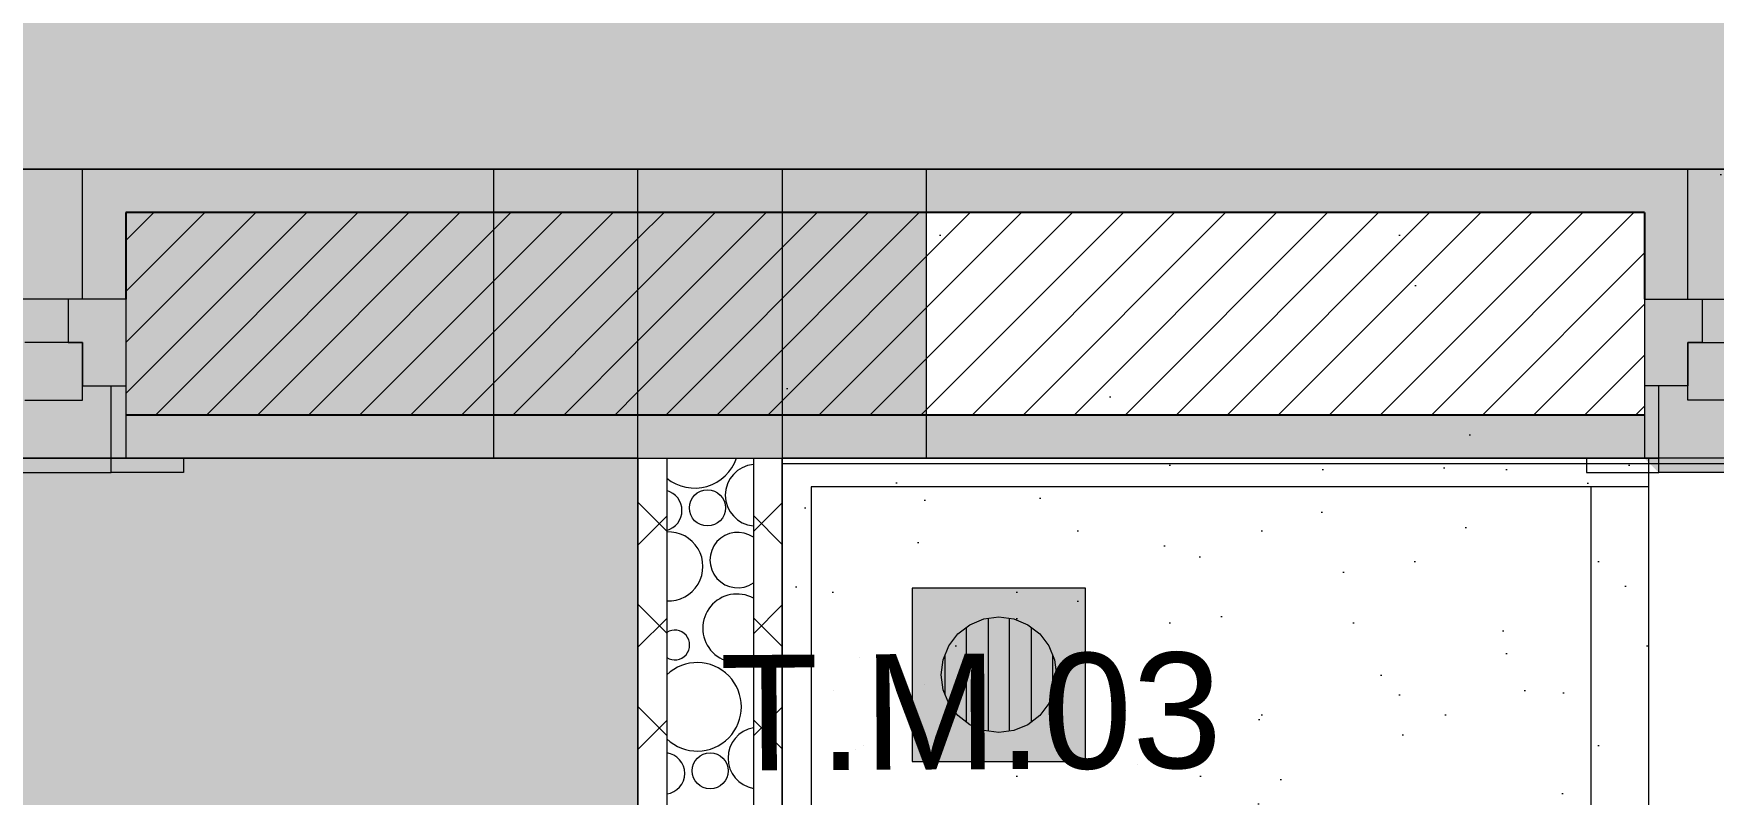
# Model space of a CAD drawing. Header units: metres. Extents: x -77 to 21.6, y -70.6 to -27.7.
# Drawn here: x -51.593 to -50.429, y -33.033 to -32.506 of the extents above; entities that cross this region are included whole.
import ezdxf

# ---------------------------------------------------------------- set-up
doc = ezdxf.new("R2010")
doc.units = ezdxf.units.M
doc.header["$MEASUREMENT"] = 0
doc.linetypes.add('Dashed', pattern=[0.07, 0.045, -0.025])
for name, color, linetype in [('Concreto moldado in loco_Pilares.IFC Model', 7, 'Continuous'), ('Janelas Archicad', 7, 'Continuous'), ('NOTAS BANCADAS', 7, 'Continuous'), ('PAREDE CONSTRUIR', 7, 'Continuous')]:
    doc.layers.add(name, color=color, linetype=linetype)
for name, color, linetype, lineweight in [('Concreto moldado in loco_Pilares.IFC Model_Caneta_No__241', 7, 'Continuous', 13), ('Concreto moldado in loco_Pilares.IFC Model_Caneta_No__4', 7, 'Continuous', 20), ('Janelas Archicad_Caneta_No__10', 7, 'Continuous', 5), ('Janelas Archicad_Caneta_No__241', 7, 'Continuous', 13), ('LAJES.EST_Caneta_No__241', 7, 'Continuous', 13), ('LAJES.EST_Caneta_No__96', 252, 'Continuous', 0), ('NOTAS BANCADAS_Caneta_No__99', 7, 'Continuous', 20), ('PAREDE CONSTRUIR_Caneta_No__241', 7, 'Continuous', 13), ('PAREDE CONSTRUIR_Caneta_No__3', 7, 'Continuous', 25), ('PAREDE CONSTRUIR_Caneta_No__83', 84, 'Continuous', 0), ('PAREDE CONSTRUIR_Caneta_No__96', 252, 'Continuous', 0), ('RALO_Caneta_No__96', 252, 'Continuous', 0)]:
    doc.layers.add(name, color=color, linetype=linetype, lineweight=lineweight)
for name, color, linetype, lineweight, true_color in [('Janelas Archicad_Caneta_No__9', 7, 'Continuous', 5, 0x020202), ('LAJES.EST_Caneta_No__18', 7, 'Continuous', 0, 0xdfdfdf), ('LAJES.EST_Caneta_No__254', 7, 'Continuous', 0, 0xd1c9ad), ('LOUCAS-METAIS.ARQ_Caneta_No__13', 7, 'Continuous', 0, 0xaaaaaa), ('LOUCAS-METAIS.ARQ_Caneta_No__16', 7, 'Continuous', 0, 0xc9c9c9), ('RALO_Caneta_No__19', 7, 'Continuous', 0, 0xe9e9e9), ('ZONA_Caneta_No__56', 7, 'Continuous', 0, 0xffe495)]:
    doc.layers.add(name, color=color, linetype=linetype, lineweight=lineweight, true_color=true_color)
doc.styles.add('GENERATED_STYLE_1', font='arial.ttf')
pattern_1 = [(45, (0, 0.5), (-0.159099, 0.159099), [0, -0.15, 0, -0.225]), (110, (0.5, 0.5), (0.21143084, 0.07695453), [0, -0.11, 0, -0.19])]
pattern_2 = [(45, (0, 0), (-0.01767767, 0.01767767), [])]
pattern_3 = [(45, (0, 0), (-0.03535534, 0.03535534), []), (135, (0, 0), (0.03535534, 0.03535534), [])]
pattern_4 = [(45, (0, 0.2), (-0.06363961, 0.06363961), [0, -0.06, 0, -0.09]), (110, (0.2, 0.2), (0.08457234, 0.03078181), [0, -0.044, 0, -0.076])]

# ---------------------------------------------------------------- blocks, each defined once
blk = doc.blocks.new('Horizontal Multi-Sash Window 26_5')
at = {"layer": 'Janelas Archicad', "linetype": 'Continuous', "lineweight": 0, "true_color": 0xffffff}
for points in [[(-1.25, 0), (1.25, 0), (1.25, 0.05), (1.24, 0.06), (-1.24, 0.06), (-1.25, 0.05)], [(1.18, 0.01), (0.46, 0.01), (0.46, -0.03), (0.43, -0.03), (0.43, -0.06), (1.21, -0.06), (1.21, -0.03), (1.18, -0.03)], [(1.22, -0.03), (1.22, 0.01), (1.18, 0.01), (1.18, -0.03)], [(1.25, -0.06), (1.25, 0), (1.22, 0), (1.22, -0.03), (1.21, -0.03), (1.21, -0.06)]]:
    blk.add_hatch(color=7, dxfattribs=at).paths.add_polyline_path(points)
at = {"layer": 'Janelas Archicad_Caneta_No__10', "color": 7, "linetype": 'Continuous', "lineweight": 5}
for p, q in [((1.29, 0.06), (1.24, 0.06)), ((1.24, 0.06), (1.24, 0.05)), ((1.29, 0.05), (1.29, 0.06)), ((1.25, 0.05), (1.24, 0.05)), ((1.24, 0.05), (1.24, 0)), ((1.24, 0.05), (1.29, 0.05)), ((1.25, 0), (1.25, 0.05)), ((1.24, 0), (1.25, 0))]:
    blk.add_line(p, q, dxfattribs=at)
at = {"layer": 'Janelas Archicad_Caneta_No__241', "color": 7, "linetype": 'Continuous', "lineweight": 13}
for p, q in [((1.25, 0.02), (1.25, 0.05)), ((1.25, 0.05), (1.29, 0.05)), ((1.25, 0), (1.25, 0.02)), ((1.25, -0.06), (1.25, 0)), ((1.22, -0.06), (1.22, -0.15)), ((1.25, -0.15), (1.22, -0.15))]:
    blk.add_line(p, q, dxfattribs=at)
at = {"layer": 'Janelas Archicad_Caneta_No__9', "color": 18, "linetype": 'Continuous', "lineweight": 5, "true_color": 0x020202}
for p, q in [((-1.24, 0.06), (1.24, 0.06)), ((1.18, 0.01), (1.22, 0.01)), ((1.22, 0.01), (1.22, -0.03)), ((1.22, -0.03), (1.22, 0)), ((1.22, 0), (1.25, 0)), ((1.22, -0.03), (1.18, -0.03)), ((1.21, -0.06), (1.21, -0.03)), ((1.21, -0.03), (1.22, -0.03)), ((1.21, -0.06), (0.43, -0.06)), ((1.25, -0.06), (1.21, -0.06)), ((-1.22, -0.15), (1.22, -0.15))]:
    blk.add_line(p, q, dxfattribs=at)
at = {"layer": 'Janelas Archicad_Caneta_No__9', "color": 18, "linetype": 'Dashed', "lineweight": 5, "true_color": 0x020202}
blk.add_line((-1.25, 0.05), (1.25, 0.05), dxfattribs=at)
blk = doc.blocks.new('Horizontal Multi-Sash Window 26_3')
at = {"layer": 'Janelas Archicad', "linetype": 'Continuous', "lineweight": 0, "true_color": 0xffffff}
for points in [[(-0.75, 0), (0.75, 0), (0.75, 0.05), (0.74, 0.06), (-0.74, 0.06), (-0.75, 0.05)], [(0.68, 0.01), (0.05, 0.01), (0.05, -0.03), (0.02, -0.03), (0.02, -0.06), (0.71, -0.06), (0.71, -0.03), (0.68, -0.03)], [(0.72, -0.03), (0.72, 0.01), (0.68, 0.01), (0.68, -0.03)], [(0.75, -0.06), (0.75, 0), (0.72, 0), (0.72, -0.03), (0.71, -0.03), (0.71, -0.06)]]:
    blk.add_hatch(color=7, dxfattribs=at).paths.add_polyline_path(points)
at = {"layer": 'Janelas Archicad_Caneta_No__10', "color": 7, "linetype": 'Continuous', "lineweight": 5}
for p, q in [((0.79, 0.06), (0.74, 0.06)), ((0.74, 0.06), (0.74, 0.05)), ((0.79, 0.05), (0.79, 0.06)), ((0.75, 0.05), (0.74, 0.05)), ((0.74, 0.05), (0.74, 0)), ((0.74, 0.05), (0.79, 0.05)), ((0.75, 0), (0.75, 0.05)), ((0.74, 0), (0.75, 0))]:
    blk.add_line(p, q, dxfattribs=at)
at = {"layer": 'Janelas Archicad_Caneta_No__241', "color": 7, "linetype": 'Continuous', "lineweight": 13}
for p, q in [((0.75, 0.02), (0.75, 0.05)), ((0.75, 0.05), (0.79, 0.05)), ((0.75, 0), (0.75, 0.02)), ((0.75, -0.06), (0.75, 0)), ((0.72, -0.06), (0.72, -0.15)), ((0.75, -0.15), (0.72, -0.15))]:
    blk.add_line(p, q, dxfattribs=at)
at = {"layer": 'Janelas Archicad_Caneta_No__9', "color": 18, "linetype": 'Continuous', "lineweight": 5, "true_color": 0x020202}
for p, q in [((-0.74, 0.06), (0.74, 0.06)), ((0.68, 0.01), (0.72, 0.01)), ((0.72, 0.01), (0.72, -0.03)), ((0.72, -0.03), (0.72, 0)), ((0.72, 0), (0.75, 0)), ((0.72, -0.03), (0.68, -0.03)), ((0.71, -0.06), (0.71, -0.03)), ((0.71, -0.03), (0.72, -0.03)), ((0.71, -0.06), (0.02, -0.06)), ((0.75, -0.06), (0.71, -0.06)), ((-0.72, -0.15), (0.72, -0.15))]:
    blk.add_line(p, q, dxfattribs=at)
at = {"layer": 'Janelas Archicad_Caneta_No__9', "color": 18, "linetype": 'Dashed', "lineweight": 5, "true_color": 0x020202}
blk.add_line((-0.75, 0.05), (0.75, 0.05), dxfattribs=at)
blk = doc.blocks.new('*X138')
at = {"layer": 'PAREDE CONSTRUIR_Caneta_No__96', "color": 252, "linetype": 'Continuous', "lineweight": 0}
for centre in [(-51.1259, -32.8342), (-51.124, -33.0162)]:
    blk.add_circle(centre, 0.0125, dxfattribs=at)
for centre, radius, start, end in [((-51.1347, -32.7899), 0.0306, 230.882, 341.3854), ((-51.0922, -32.8254), 0.0213, 95.02, 264.98), ((-51.1578, -32.836), 0.0143, 285.1617, 74.8383), ((-51.1529, -32.8747), 0.0239, 267.3747, 92.6253), ((-51.1049, -32.8703), 0.0192, 55.3986, 304.6014), ((-51.1054, -32.9175), 0.0237, 61.1882, 298.8118), ((-51.1485, -32.9291), 0.0103, 237.5417, 122.4583), ((-51.1329, -32.9719), 0.0306, 226.2519, 133.7481), ((-51.0903, -33.0074), 0.0213, 100.0575, 259.9425), ((-51.1559, -33.018), 0.0143, 277.5768, 82.4232)]:
    blk.add_arc(centre, radius, start, end, dxfattribs=at)
blk = doc.blocks.new('Rectangular Floor Drain 26')
at = {"layer": 'RALO_Caneta_No__19', "linetype": 'Continuous', "lineweight": 0, "true_color": 0xe9e9e9}
h = blk.add_hatch(color=254, dxfattribs=at)
h.paths.add_polyline_path([(-0.06, 0.06), (-0.06, -0.06), (0.06, -0.06), (0.06, 0.06)])
h.paths.add_polyline_path([(0.04, 0), (0.0386, -0.0104), (0.0346, -0.02), (0.0283, -0.0283), (0.02, -0.0346), (0.0104, -0.0386), (0, -0.04), (-0.0104, -0.0386), (-0.02, -0.0346), (-0.0283, -0.0283), (-0.0346, -0.02), (-0.0386, -0.0104), (-0.04, 0), (-0.0386, 0.0104), (-0.0346, 0.02), (-0.0283, 0.0283), (-0.02, 0.0346), (-0.0104, 0.0386), (0, 0.04), (0.0104, 0.0386), (0.02, 0.0346), (0.0283, 0.0283), (0.0346, 0.02), (0.0386, 0.0104)], flags=0)
for points in [[(-0.0283, 0.0283), (-0.0327, 0.0225), (0.0327, 0.0225), (0.0283, 0.0283), (0.02, 0.0346), (0.0131, 0.0375), (-0.0131, 0.0375), (-0.02, 0.0346)], [(-0.0131, 0.0375), (0.0131, 0.0375), (0.0104, 0.0386), (0, 0.04), (-0.0104, 0.0386)], [(-0.0386, 0.0104), (-0.039, 0.0075), (0.039, 0.0075), (0.0386, 0.0104), (0.0346, 0.02), (0.0327, 0.0225), (-0.0327, 0.0225), (-0.0346, 0.02)], [(-0.039, 0.0075), (-0.04, 0), (-0.039, -0.0075), (0.039, -0.0075), (0.04, 0), (0.039, 0.0075)], [(-0.039, -0.0075), (-0.0386, -0.0104), (-0.0346, -0.02), (-0.0327, -0.0225), (0.0327, -0.0225), (0.0346, -0.02), (0.0386, -0.0104), (0.039, -0.0075)], [(-0.0327, -0.0225), (-0.0283, -0.0283), (-0.02, -0.0346), (-0.0131, -0.0375), (0.0131, -0.0375), (0.02, -0.0346), (0.0283, -0.0283), (0.0327, -0.0225)], [(0.0131, -0.0375), (-0.0131, -0.0375), (-0.0104, -0.0386), (0, -0.04), (0.0104, -0.0386)]]:
    blk.add_hatch(color=254, dxfattribs=at).paths.add_polyline_path(points)
at = {"layer": 'RALO_Caneta_No__96', "color": 252, "linetype": 'Continuous', "lineweight": 0}
for p, q in [((-0.06, 0.06), (-0.06, -0.06)), ((0.06, 0.06), (-0.06, 0.06)), ((0.06, -0.06), (0.06, 0.06)), ((-0.02, 0.0346), (-0.0104, 0.0386)), ((0.0131, 0.0375), (-0.0131, 0.0375)), ((-0.0104, 0.0386), (0, 0.04)), ((0, 0.04), (0.0104, 0.0386)), ((0.0104, 0.0386), (0.02, 0.0346)), ((-0.0346, 0.02), (-0.0283, 0.0283)), ((-0.0283, 0.0283), (-0.02, 0.0346)), ((0.02, 0.0346), (0.0283, 0.0283)), ((0.0283, 0.0283), (0.0346, 0.02)), ((-0.0386, 0.0104), (-0.0346, 0.02)), ((-0.0327, 0.0225), (0.0327, 0.0225)), ((0.0346, 0.02), (0.0386, 0.0104)), ((-0.04, 0), (-0.0386, 0.0104)), ((-0.0386, -0.0104), (-0.04, 0)), ((0.039, 0.0075), (-0.039, 0.0075)), ((0.0386, 0.0104), (0.04, 0)), ((0.04, 0), (0.0386, -0.0104)), ((-0.039, -0.0075), (0.039, -0.0075)), ((-0.0346, -0.02), (-0.0386, -0.0104)), ((0.0386, -0.0104), (0.0346, -0.02)), ((-0.0283, -0.0283), (-0.0346, -0.02)), ((0.0327, -0.0225), (-0.0327, -0.0225)), ((0.0346, -0.02), (0.0283, -0.0283)), ((-0.02, -0.0346), (-0.0283, -0.0283)), ((-0.0104, -0.0386), (-0.02, -0.0346)), ((0.02, -0.0346), (0.0104, -0.0386)), ((0.0283, -0.0283), (0.02, -0.0346)), ((-0.0131, -0.0375), (0.0131, -0.0375)), ((0, -0.04), (-0.0104, -0.0386)), ((0.0104, -0.0386), (0, -0.04)), ((-0.06, -0.06), (0.06, -0.06))]:
    blk.add_line(p, q, dxfattribs=at)
blk = doc.blocks.new('Label_88_6', base_point=(-51.0007, -32.9111))
at = {"layer": 'NOTAS BANCADAS_Caneta_No__99', "color": 7, "lineweight": 20, "insert": (-50.8309, -32.9345), "char_height": 0.08, "attachment_point": 2, "rotation": 0.323, "style": 'GENERATED_STYLE_1'}
blk.add_mtext('\\A1;{\\pqc;\\pt0,99;\\fArial|b0|i0|c0|p0;\\W1.000000;T.M.03\\fArial|b0|i0|c0|p0;\\W1.000000;\\A1{\\H.66x;\\S^  ;}\\fArial|b0|i0|c0|p0;\\W1.000000;\\fArial|b0|i0|c0|p0;\\W1.000000;\\A1{\\H.66x;\\S^  ;}\\fArial|b0|i0|c0|p0;\\W1.000000;\\fArial|b0|i0|c0|p0;\\W1.000000;\\fArial|b0|i0|c0|p0;\\W1.000000;\\fArial|b0|i0|c0|p0;\\W1.000000;\\fArial|b0|i0|c0|p0;\\W1.000000;\\fArial|b0|i0|c0|p0;\\W1.000000;\\fArial|b0|i0|c0|p0;\\W1.000000;\\A1{\\H.66x;\\S^  ;}\\fArial|b0|i0|c0|p0;\\W1.000000;\\fArial|b0|i0|c0|p0;\\W1.000000;\\A1{\\H.66x;\\S^  ;}\\fArial|b0|i0|c0|p0;\\W1.000000;\\fArial|b0|i0|c0|p0;\\W1.000000;\\fArial|b0|i0|c0|p0;\\W1.000000;\\fArial|b0|i0|c0|p0;\\W1.000000;\\fArial|b0|i0|c0|p0;\\W1.000000;\\fArial|b0|i0|c0|p0;\\W1.000000;\\fArial|b0|i0|c0|p0;\\W1.000000;\\A1{\\H.66x;\\S^  ;}\\fArial|b0|i0|c0|p0;\\W1.000000;\\fArial|b0|i0|c0|p0;\\W1.000000;\\A1{\\H.66x;\\S^  ;}\\fArial|b0|i0|c0|p0;\\W1.000000;\\fArial|b0|i0|c0|p0;\\W1.000000;\\fArial|b0|i0|c0|p0;\\W1.000000;\\fArial|b0|i0|c0|p0;\\W1.000000;\\fArial|b0|i0|c0|p0;\\W1.000000;\\fArial|b0|i0|c0|p0;\\W1.000000;\\fArial|b0|i0|c0|p0;\\W1.000000;\\A1{\\H.66x;\\S^  ;}\\fArial|b0|i0|c0|p0;\\W1.000000;\\fArial|b0|i0|c0|p0;\\W1.000000;\\A1{\\H.66x;\\S^  ;}\\fArial|b0|i0|c0|p0;\\W1.000000;\\fArial|b0|i0|c0|p0;\\W1.000000;\\fArial|b0|i0|c0|p0;\\W1.000000;\\fArial|b0|i0|c0|p0;\\W1.000000;\\fArial|b0|i0|c0|p0;\\W1.000000;\\fArial|b0|i0|c0|p0;\\W1.000000;\\fArial|b0|i0|c0|p0;\\W1.000000;\\A1{\\H.66x;\\S^  ;}\\fArial|b0|i0|c0|p0;\\W1.000000;\\fArial|b0|i0|c0|p0;\\W1.000000;\\A1{\\H.66x;\\S^  ;}\\fArial|b0|i0|c0|p0;\\W1.000000;\\fArial|b0|i0|c0|p0;\\W1.000000;\\fArial|b0|i0|c0|p0;\\W1.000000;\\fArial|b0|i0|c0|p0;\\W1.000000;\\fArial|b0|i0|c0|p0;\\W1.000000;\\fArial|b0|i0|c0|p0;\\W1.000000;\\fArial|b0|i0|c0|p0;\\W1.000000;\\A1{\\H.66x;\\S^  ;}\\fArial|b0|i0|c0|p0;\\W1.000000;}', dxfattribs=at)

msp = doc.modelspace()

# ---------------------------------------------------------------- hatches: boundary and pattern name
at = {"layer": 'Concreto moldado in loco_Pilares.IFC Model', "linetype": 'Continuous', "lineweight": 0, "true_color": 0x000000}
msp.add_hatch(color=18, dxfattribs=at).paths.add_polyline_path([(-51.274, -32.5997), (-51.274, -32.7997), (-50.974, -32.7997), (-50.974, -32.5997)])
at = {"layer": 'LAJES.EST_Caneta_No__18', "linetype": 'Continuous', "lineweight": 0, "true_color": 0xdfdfdf}
h = msp.add_hatch(dxfattribs=at)
h.set_pattern_fill('Piso_Externo__0006', color=254, style=0, pattern_type=2)
h.set_pattern_definition([(45, (0, 0.6), (-0.1909188, 0.1909188), [0, -0.18, 0, -0.27]), (110, (0.6, 0.6), (0.253717, 0.09234544), [0, -0.132, 0, -0.228])])
h.paths.add_polyline_path([(-76.514, -65.1016), (-73.814, -65.1016, -0.414214), (-75.814, -67.1016), (-66.814, -67.1016, -0.414214), (-68.814, -65.1016), (-68.814, -62.301), (-68.814, -45.4002, -0.414214), (-66.514, -43.1002), (-65.914, -43.1002), (-65.914, -42.3002), (-66.514, -42.3002), (-66.514, -38.2041), (-65.114, -38.2041), (-65.114, -36.7038), (-66.514, -36.7038), (-66.514, -32.5997), (-65.114, -32.5997), (-56.714, -32.5997), (-53.814, -32.5997), (-44.014, -32.5997), (-44.014, -42.3002), (-53.814, -42.3002), (-53.814, -47.1002), (-44.014, -47.1002), (-44.014, -50.8516), (-45.6136, -50.8516), (-45.6136, -52.3506), (-44.014, -52.3506), (-44.014, -60.3006), (-48.9163, -60.3006), (-48.9163, -61.1006), (-44.3609, -61.1006), (-44.3609, -67.1016), (-44.014, -67.1016), (-41.514, -67.1016), (-41.514, -28.1016), (-41.714, -28.1016), (-41.714, -60.3006), (-43.014, -60.3006), (-43.014, -30.0016), (-66.514, -30.0016), (-66.514, -28.1016), (-76.514, -28.1016)])
h.paths.add_polyline_path([(-73.814, -45.1016), (-76.314, -45.1016), (-76.314, -43.0892), (-75.7984, -43.0908, -0.414214), (-73.8139, -45.0876)], flags=0)
h.paths.add_polyline_path([(-73.814, -45.5846, -0.009328), (-73.814, -45.6604)], flags=0)
h.paths.add_polyline_path([(-52.814, -46.3002), (-52.814, -43.1002), (-44.014, -43.1002), (-44.014, -46.3002)], flags=0)
h.paths.add_polyline_path([(-67.714, -34.1), (-76.314, -34.1), (-76.314, -32.5997), (-67.714, -32.5997)], flags=0)
at = {"layer": 'LAJES.EST_Caneta_No__254', "linetype": 'Continuous', "lineweight": 0, "true_color": 0xd1c9ad}
h = msp.add_hatch(dxfattribs=at)
h.set_pattern_fill('Haie_OD_0006', color=9, style=0, pattern_type=2)
h.set_pattern_definition(pattern_1)
h.paths.add_polyline_path([(-65.114, -47.1002), (-66.514, -47.1002), (-66.514, -60.3006), (-56.514, -60.3006), (-44.014, -60.3006), (-44.014, -56.6006), (-50.5957, -56.6006), (-50.5957, -54.2479), (-52.6157, -54.2479), (-52.6157, -52.5506), (-50.5957, -52.5506), (-45.6136, -52.5506), (-45.6136, -50.8516), (-44.014, -50.8516), (-44.014, -47.1002), (-53.814, -47.1002), (-53.814, -42.3002), (-44.014, -42.3002), (-44.014, -37.1002), (-51.174, -37.1002), (-51.174, -32.5997), (-53.814, -32.5997), (-56.714, -32.5997), (-58.7637, -32.5997), (-58.7637, -34.9038), (-63.464, -34.9038), (-63.464, -36.5038), (-65.114, -36.5038), (-65.114, -38.4037), (-63.464, -38.4037), (-63.464, -42.1002), (-65.114, -42.1002), (-65.114, -42.3002)])
h.paths.add_polyline_path([(-60.5596, -42.1002), (-60.5596, -38.4037), (-58.8637, -38.4037), (-58.8637, -42.1002)], flags=0)
h.paths.add_polyline_path([(-59.064, -48.7001), (-59.064, -47.3002), (-56.714, -47.3002), (-56.714, -48.7001)], flags=0)
at = {"layer": 'LAJES.EST_Caneta_No__96', "linetype": 'Continuous', "lineweight": 0}
h = msp.add_hatch(dxfattribs=at)
h.set_pattern_fill('Haie_OD_0006', color=252, style=0, pattern_type=2)
h.set_pattern_definition(pattern_1)
h.paths.add_polyline_path([(-51.074, -37.1002), (-44.014, -37.1002), (-44.014, -32.5997), (-51.074, -32.5997)])
at = {"layer": 'LOUCAS-METAIS.ARQ_Caneta_No__16', "linetype": 'Continuous', "lineweight": 0, "true_color": 0xc9c9c9}
h = msp.add_hatch(dxfattribs=at)
h.set_pattern_fill('Haie_OD_LEGENDA_0006', color=9, style=0, pattern_type=2)
h.set_pattern_definition(pattern_4)
h.paths.add_polyline_path([(-51.074, -32.7997), (-51.074, -32.8197), (-50.474, -32.8197), (-50.474, -32.7997)])
h = msp.add_hatch(dxfattribs=at)
h.set_pattern_fill('Haie_OD_LEGENDA_0006', color=9, style=0, pattern_type=2)
h.set_pattern_definition(pattern_4)
h.paths.add_polyline_path([(-51.074, -32.8197), (-51.074, -33.9197), (-51.054, -33.9197), (-51.054, -32.8197)])
h = msp.add_hatch(dxfattribs=at)
h.set_pattern_fill('Haie_OD_LEGENDA_0006', color=9, style=0, pattern_type=2)
h.set_pattern_definition(pattern_4)
h.paths.add_polyline_path([(-51.054, -32.8197), (-51.054, -33.9197), (-50.514, -33.9197), (-50.514, -32.8197)])
h = msp.add_hatch(dxfattribs=at)
h.set_pattern_fill('Haie_OD_LEGENDA_0006', color=9, style=0, pattern_type=2)
h.set_pattern_definition(pattern_4)
h.paths.add_polyline_path([(-50.514, -32.8197), (-50.514, -33.9197), (-50.474, -33.9197), (-50.474, -32.8197)])
at = {"layer": 'PAREDE CONSTRUIR', "linetype": 'Continuous', "lineweight": 0, "true_color": 0xffffff}
for points in [[(-51.5588, -32.5997), (-53.9988, -32.5997), (-53.9988, -32.6897), (-51.5588, -32.6897)], [(-51.5588, -32.5997), (-51.5588, -32.6897), (-51.5288, -32.6897), (-51.5288, -32.6297), (-51.5288, -32.5997)], [(-51.174, -32.5997), (-51.5288, -32.5997), (-51.5288, -32.6297), (-51.174, -32.6297)], [(-50.4768, -32.5997), (-51.174, -32.5997), (-51.174, -32.6297), (-50.4768, -32.6297)], [(-50.4468, -32.5997), (-50.4768, -32.5997), (-50.4768, -32.6297), (-50.4768, -32.6897), (-50.4468, -32.6897)], [(-50.4468, -32.5997), (-50.4468, -32.6897), (-49.0068, -32.6897), (-49.0068, -32.5997)], [(-51.5288, -32.7697), (-51.5288, -32.7997), (-51.174, -32.7997), (-51.174, -32.7697)], [(-51.174, -32.7997), (-50.4768, -32.7997), (-50.4768, -32.7697), (-51.174, -32.7697)]]:
    msp.add_hatch(color=7, dxfattribs=at).paths.add_polyline_path(points)
at = {"layer": 'PAREDE CONSTRUIR', "linetype": 'Continuous', "lineweight": 0, "true_color": 0x000000}
h = msp.add_hatch(dxfattribs=at)
h.set_pattern_fill('common_brick_0006', color=18, style=0, pattern_type=2)
h.set_pattern_definition(pattern_2)
h.paths.add_polyline_path([(-51.5288, -32.6297), (-51.5288, -32.6897), (-51.5288, -32.7497), (-51.5288, -32.7697), (-51.174, -32.7697), (-51.174, -32.6297)])
h = msp.add_hatch(dxfattribs=at)
h.set_pattern_fill('common_brick_0006', color=18, style=0, pattern_type=2)
h.set_pattern_definition(pattern_2)
h.paths.add_polyline_path([(-51.174, -32.6297), (-51.174, -32.7697), (-50.4768, -32.7697), (-50.4768, -32.7497), (-50.4768, -32.6897), (-50.4768, -32.6297)])
at = {"layer": 'PAREDE CONSTRUIR_Caneta_No__83', "linetype": 'Continuous', "lineweight": 0}
h = msp.add_hatch(dxfattribs=at)
h.set_pattern_fill('Placomur_0006', color=84, style=0, pattern_type=2)
h.set_pattern_definition(pattern_3)
h.paths.add_polyline_path([(-51.174, -32.7997), (-51.174, -37.1002), (-51.154, -37.1002), (-51.154, -32.7997)])
h = msp.add_hatch(dxfattribs=at)
h.set_pattern_fill('Placomur_0006', color=84, style=0, pattern_type=2)
h.set_pattern_definition(pattern_3)
h.paths.add_polyline_path([(-51.094, -32.7997), (-51.094, -37.1002), (-51.074, -37.1002), (-51.074, -32.7997)])

# ---------------------------------------------------------------- linework, layer by layer
at = {"layer": 'Concreto moldado in loco_Pilares.IFC Model_Caneta_No__241', "color": 7, "linetype": 'Continuous', "lineweight": 13, "flags": 128}
msp.add_lwpolyline([(-51.274, -32.5997), (-51.274, -32.7997), (-50.974, -32.7997), (-50.974, -32.5997)], close=True, dxfattribs=at)
at = {"layer": 'Concreto moldado in loco_Pilares.IFC Model_Caneta_No__4', "color": 7, "linetype": 'Continuous', "lineweight": 20, "flags": 128}
msp.add_lwpolyline([(-51.274, -32.5997), (-51.274, -32.7997), (-50.974, -32.7997), (-50.974, -32.5997)], close=True, dxfattribs=at)
at = {"layer": 'LAJES.EST_Caneta_No__241', "color": 7, "linetype": 'Continuous', "lineweight": 13, "flags": 128}
for points in [[(-65.914, -42.3002), (-66.514, -42.3002), (-66.514, -38.2041), (-65.114, -38.2041), (-65.114, -36.7038), (-66.514, -36.7038), (-66.514, -32.5997), (-65.114, -32.5997), (-56.714, -32.5997), (-53.814, -32.5997), (-44.014, -32.5997), (-44.014, -42.3002), (-53.814, -42.3002), (-53.814, -47.1002), (-44.014, -47.1002), (-44.014, -50.8516), (-45.6136, -50.8516), (-45.6136, -52.3506), (-44.014, -52.3506), (-44.014, -60.3006), (-48.9163, -60.3006)], [(-65.914, -42.3002), (-66.514, -42.3002), (-66.514, -38.2041), (-65.114, -38.2041), (-65.114, -36.7038), (-66.514, -36.7038), (-66.514, -32.5997), (-65.114, -32.5997), (-56.714, -32.5997), (-53.814, -32.5997), (-44.014, -32.5997), (-44.014, -42.3002), (-53.814, -42.3002), (-53.814, -47.1002), (-44.014, -47.1002), (-44.014, -50.8516), (-45.6136, -50.8516), (-45.6136, -52.3506), (-44.014, -52.3506), (-44.014, -60.3006), (-48.9163, -60.3006)], [(-65.914, -42.3002), (-66.514, -42.3002), (-66.514, -38.2041), (-65.114, -38.2041), (-65.114, -36.7038), (-66.514, -36.7038), (-66.514, -32.5997), (-65.114, -32.5997), (-56.714, -32.5997), (-53.814, -32.5997), (-44.014, -32.5997), (-44.014, -42.3002), (-53.814, -42.3002), (-53.814, -47.1002), (-44.014, -47.1002), (-44.014, -50.8516), (-45.6136, -50.8516), (-45.6136, -52.3506), (-44.014, -52.3506), (-44.014, -60.3006), (-48.9163, -60.3006)], [(-65.914, -42.3002), (-66.514, -42.3002), (-66.514, -38.2041), (-65.114, -38.2041), (-65.114, -36.7038), (-66.514, -36.7038), (-66.514, -32.5997), (-65.114, -32.5997), (-56.714, -32.5997), (-53.814, -32.5997), (-44.014, -32.5997), (-44.014, -42.3002), (-53.814, -42.3002), (-53.814, -47.1002), (-44.014, -47.1002), (-44.014, -50.8516), (-45.6136, -50.8516), (-45.6136, -52.3506), (-44.014, -52.3506), (-44.014, -60.3006), (-48.9163, -60.3006)], [(-65.914, -42.3002), (-66.514, -42.3002), (-66.514, -38.2041), (-65.114, -38.2041), (-65.114, -36.7038), (-66.514, -36.7038), (-66.514, -32.5997), (-65.114, -32.5997), (-56.714, -32.5997), (-53.814, -32.5997), (-44.014, -32.5997), (-44.014, -42.3002), (-53.814, -42.3002), (-53.814, -47.1002), (-44.014, -47.1002), (-44.014, -50.8516), (-45.6136, -50.8516), (-45.6136, -52.3506), (-44.014, -52.3506), (-44.014, -60.3006), (-48.9163, -60.3006)], [(-51.174, -37.1002), (-51.174, -32.5997), (-53.814, -32.5997), (-56.714, -32.5997), (-58.7637, -32.5997), (-58.7637, -34.9038), (-58.8637, -34.9038)], [(-51.174, -37.1002), (-51.174, -32.5997), (-53.814, -32.5997), (-56.714, -32.5997), (-58.7637, -32.5997), (-58.7637, -34.9038), (-58.8637, -34.9038)], [(-51.174, -37.1002), (-51.174, -32.5997), (-53.814, -32.5997), (-56.714, -32.5997), (-58.7637, -32.5997), (-58.7637, -34.9038), (-58.8637, -34.9038)], [(-44.014, -37.1002), (-44.014, -32.5997), (-51.074, -32.5997), (-51.074, -37.1002)]]:
    msp.add_lwpolyline(points, dxfattribs=at)
at = {"layer": 'LOUCAS-METAIS.ARQ_Caneta_No__13', "color": 253, "linetype": 'Continuous', "lineweight": 0, "true_color": 0xaaaaaa, "flags": 128}
for points in [[(-50.474, -32.7997), (-51.074, -32.7997)], [(-51.074, -32.7997), (-51.074, -32.8197)], [(-50.474, -32.7997), (-50.474, -32.8197)], [(-51.074, -32.8197), (-51.074, -33.9197), (-51.074, -34.8997)], [(-50.474, -32.8197), (-51.054, -32.8197)], [(-51.054, -32.8197), (-51.054, -33.9197), (-51.054, -34.8997)], [(-50.514, -32.8197), (-50.514, -33.9197)], [(-50.474, -32.8197), (-50.474, -33.9197), (-50.474, -34.8997)]]:
    msp.add_lwpolyline(points, dxfattribs=at)
at = {"layer": 'PAREDE CONSTRUIR_Caneta_No__241', "color": 7, "linetype": 'Continuous', "lineweight": 13}
for p, q in [((-51.5588, -32.6897), (-51.5588, -32.5997)), ((-51.5288, -32.5997), (-51.5588, -32.5997)), ((-50.4768, -32.5997), (-50.4468, -32.5997)), ((-50.4468, -32.6897), (-50.4468, -32.5997)), ((-51.5288, -32.6897), (-51.5588, -32.6897)), ((-51.5288, -32.6897), (-51.5288, -32.7497)), ((-50.4768, -32.6897), (-50.4768, -32.7497)), ((-50.4768, -32.6897), (-50.4468, -32.6897)), ((-51.5288, -32.7497), (-51.5288, -32.7697)), ((-50.4768, -32.7497), (-50.4768, -32.7697)), ((-51.5288, -32.7697), (-51.5288, -32.7997)), ((-50.4768, -32.7697), (-50.4768, -32.7997)), ((-51.5288, -32.7997), (-51.4888, -32.7997)), ((-51.154, -32.7997), (-51.154, -37.1002)), ((-51.094, -32.7997), (-51.094, -37.1002)), ((-50.4768, -32.7997), (-50.5168, -32.7997))]:
    msp.add_line(p, q, dxfattribs=at)
at = {"layer": 'PAREDE CONSTRUIR_Caneta_No__241', "color": 7, "linetype": 'Continuous', "lineweight": 13, "flags": 128}
for points in [[(-51.174, -32.5997), (-51.5288, -32.5997)], [(-50.4768, -32.5997), (-51.174, -32.5997)], [(-51.5288, -32.7997), (-51.174, -32.7997)], [(-51.174, -32.7997), (-50.4768, -32.7997)], [(-51.174, -32.7997), (-51.154, -32.7997)], [(-51.174, -32.7997), (-51.174, -37.1002)], [(-51.154, -32.7997), (-51.094, -32.7997)], [(-51.094, -32.7997), (-51.074, -32.7997)], [(-51.074, -37.1002), (-51.074, -32.7997)]]:
    msp.add_lwpolyline(points, dxfattribs=at)
at = {"layer": 'PAREDE CONSTRUIR_Caneta_No__3', "color": 7, "linetype": 'Continuous', "lineweight": 25}
for p, q in [((-51.174, -32.6297), (-51.5288, -32.6297)), ((-51.5288, -32.6297), (-51.5288, -32.6897)), ((-50.4768, -32.6297), (-51.174, -32.6297)), ((-50.4768, -32.6297), (-50.4768, -32.6897)), ((-51.5288, -32.7697), (-51.174, -32.7697)), ((-51.174, -32.7697), (-50.4768, -32.7697))]:
    msp.add_line(p, q, dxfattribs=at)
at = {"layer": 'ZONA_Caneta_No__56', "color": 41, "linetype": 'Continuous', "lineweight": 0, "true_color": 0xffe495, "flags": 128}
for points in [[(-56.574, -36.5038), (-54.374, -36.5038), (-53.814, -36.5038), (-53.814, -37.1002), (-51.174, -37.1002), (-51.174, -36.5038), (-51.174, -32.7997), (-54.374, -32.7997), (-54.374, -34.9997), (-56.574, -34.9997)], [(-45.694, -32.8037), (-51.074, -32.8037), (-51.074, -37.1002), (-45.694, -37.1002)]]:
    msp.add_lwpolyline(points, close=True, dxfattribs=at)

# ---------------------------------------------------------------- block references
at = {"layer": 'Janelas Archicad', "color": 18, "linetype": 'Continuous', "lineweight": 5, "true_color": 0x020202, "xscale": -1, "rotation": 180}
msp.add_blockref('Horizontal Multi-Sash Window 26_5', (-52.7788, -32.7497), dxfattribs=at)
at = {"layer": 'Janelas Archicad', "color": 18, "linetype": 'Continuous', "lineweight": 5, "true_color": 0x020202, "rotation": 180}
msp.add_blockref('Horizontal Multi-Sash Window 26_3', (-49.7268, -32.7497), dxfattribs=at)
at = {"layer": 'NOTAS BANCADAS', "color": 251, "linetype": 'Continuous', "lineweight": 5, "true_color": 0x6b6b6b}
msp.add_blockref('Label_88_6', (-51.0007, -32.9111), dxfattribs=at)
at = {"layer": 'PAREDE CONSTRUIR', "color": 7, "lineweight": 13}
msp.add_blockref('*X138', (0, 0), dxfattribs=at)
at = {"layer": 'RALO_Caneta_No__96', "color": 252, "linetype": 'Continuous', "lineweight": 0, "rotation": 90.00019055088734}
msp.add_blockref('Rectangular Floor Drain 26', (-50.924, -32.9497), dxfattribs=at)

doc.saveas('drawing.dxf')
